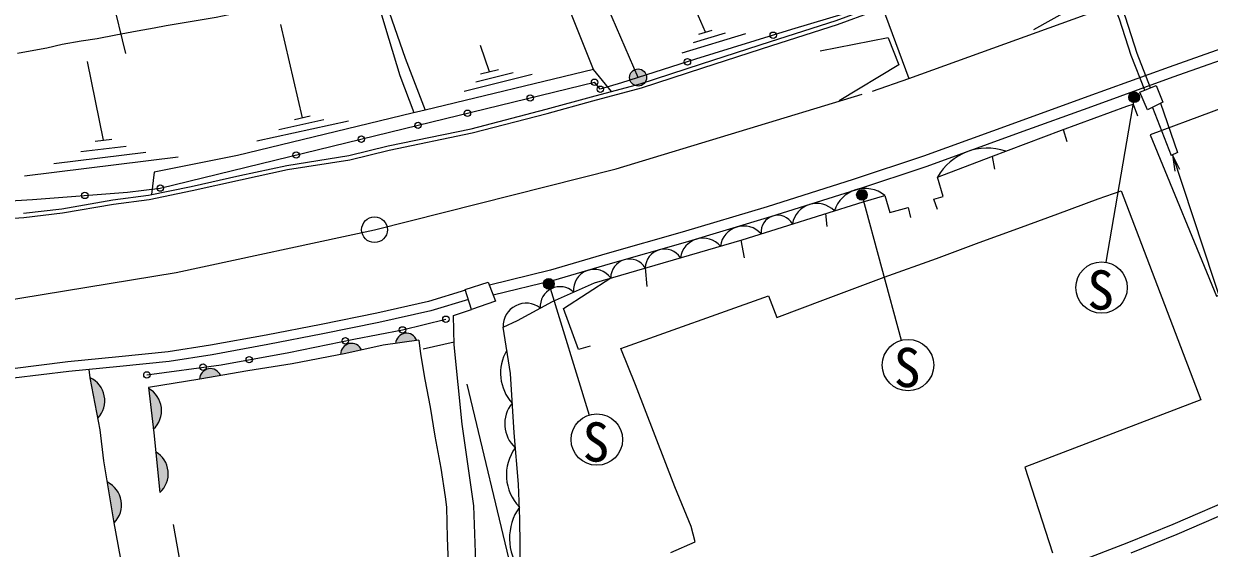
# Model space of a CAD drawing. Units: millimetres at full size, sheet at 1:1000; details may follow other scales. Extents: x 40000 to 680000, y 20000 to 380000.
# Drawn here: x 347316 to 402646, y 263692 to 288188 of the extents above; entities that cross this region are included whole.
import ezdxf
from ezdxf.enums import TextEntityAlignment as Align

# ---------------------------------------------------------------- set-up
doc = ezdxf.new("R2010")
doc.units = ezdxf.units.MM
doc.header["$LTSCALE"] = 1000
doc.linetypes.add('CHAIN', pattern=[18.5, 12, -1.5, 3.5, -1.5])
for name, color, linetype, lineweight in [('M-BGD', 7, 'Continuous', 25), ('M-BGD-EXST', 7, 'Continuous', 25), ('M-BMK', 2, 'CHAIN', 13), ('M-BMK-SRVR', 3, 'Continuous', 25), ('M-STR-HTXT', 7, 'Continuous', 13), ('M-STR-STRC', 7, 'Continuous', 25)]:
    doc.layers.add(name, color=color, linetype=linetype, lineweight=lineweight)
doc.styles.add('ＭＳ ゴシック', font='')
doc.styles.get('ＭＳ ゴシック').set_extended_font_data('MS Gothic')

# ---------------------------------------------------------------- blocks, each defined once
blk = doc.blocks.new('open_arrow')
at = {"color": 0, "linetype": 'Continuous', "lineweight": -2}
blk.add_lwpolyline([(7.5, 1.25), (0, 0), (7.5, -1.25)], dxfattribs=at)

msp = doc.modelspace()

# ---------------------------------------------------------------- hatches: boundary and pattern name
at = {"layer": 'M-BGD'}
for points in [[(365656, 273399, 0.82183), (364675, 273259)], [(363077, 272952, 0.82183), (362108, 272748)], [(356500, 271755, 0.82183), (355523, 271590)], [(350780, 269772, 0.51219), (350412, 271656)], [(353365, 269251, 0.51219), (353140, 271157)], [(353663, 266292, 0.51219), (353473, 268201)], [(351545, 264888, 0.51219), (351221, 266779)]]:
    msp.add_hatch(color=256, dxfattribs=at).paths.add_polyline_path(points)
at = {"layer": 'M-BGD-EXST'}
for points in [[(398921, 284633, 1), (399360, 284872, 0.41421), (399021, 284972, 0.41421)], [(386216, 280079, 1), (386655, 280318, 0.41421), (386316, 280418, 0.41421)], [(371600, 275919, 1), (372039, 276158, 0.41421), (371700, 276258, 0.41421)]]:
    msp.add_hatch(color=256, dxfattribs=at).paths.add_polyline_path(points)
at = {"layer": 'M-STR-STRC'}
msp.add_hatch(color=256, dxfattribs=at).paths.add_polyline_path([(375588, 285674, 1), (376388, 285674, 1)])

# ---------------------------------------------------------------- linework, layer by layer
at = {"layer": 'M-BGD'}
for p, q in [((379138, 287787), (378702, 288783)), ((360320, 283798), (359323, 288146)), ((378044, 286825), (381014, 287734)), ((378581, 287303), (380075, 287761)), ((378830, 287693), (379446, 287882)), ((369053, 285947), (368632, 287166)), ((351037, 282748), (350293, 286420)), ((368636, 285843), (369470, 286051)), ((367870, 285033), (371049, 285828)), ((368413, 285478), (370156, 285914)), ((365718, 283443), (373958, 285452)), ((399100, 284426), (399289, 283885)), ((400374, 284474), (401158, 282177)), ((359950, 283717), (360689, 283879)), ((399994, 284278), (400870, 282032)), ((353691, 280511), (365718, 283443)), ((358196, 282718), (362475, 283656)), ((359226, 283251), (361321, 283711)), ((350651, 282701), (351423, 282795)), ((395821, 283240), (395991, 282690)), ((348729, 281660), (353023, 282185)), ((349990, 282217), (352100, 282475)), ((347360, 281089), (354518, 281965)), ((392515, 281992), (392628, 281402)), ((401158, 282177), (400870, 282032)), ((353403, 281255), (353283, 280207)), ((384734, 279322), (384800, 278716)), ((380777, 278082), (380936, 277257)), ((376326, 276784), (376403, 275909)), ((367373, 274567), (368217, 274842)), ((365962, 273010), (367403, 273328))]:
    msp.add_line(p, q, dxfattribs=at)
for points in [[(349439, 314441), (351241, 312809), (352319, 311797), (353929, 310239), (355580, 308731), (356919, 307359), (358368, 305918), (359480, 304738), (360121, 304064), (360719, 302708), (361376, 301293), (361815, 300246), (362421, 298949), (362623, 297930), (362943, 296499), (363331, 294966), (363735, 293297), (364003, 292500), (364286, 289668), (364365, 288729), (365126, 286584), (366049, 284152)], [(431631, 296844), (428540, 295757), (425752, 294730), (421380, 293278), (418577, 292265), (414524, 290887), (411889, 289965), (408145, 288724), (404411, 287442), (400776, 286160), (396971, 284781), (393600, 283564), (389303, 281998), (386032, 280912), (382019, 279643), (378045, 278451), (374544, 277453), (371908, 276677), (369048, 275983)], [(431812, 296377), (428709, 295287), (425918, 294258), (421544, 292806), (418743, 291793), (414687, 290414), (412050, 289492), (408305, 288251), (404575, 286970), (400944, 285689), (397142, 284311), (393771, 283094), (389468, 281526), (386186, 280436), (382166, 279165), (378185, 277971), (374683, 276972), (372038, 276194), (369228, 275512)], [(399909, 285198), (399281, 286800), (398734, 288498), (398231, 289809), (397369, 292324), (396972, 293425), (396605, 294292), (396329, 294929)], [(399630, 285087), (398998, 286699), (398451, 288398), (397949, 289706), (397086, 292225), (396692, 293316), (396330, 294174), (396085, 294737)], [(347302, 279344), (349090, 279549), (351473, 279961), (353142, 280178), (355129, 280589), (357396, 281093), (359591, 281569), (362491, 282030), (364320, 282477), (368193, 283282), (371699, 284195), (373821, 284772), (376087, 285379), (378955, 286315), (382165, 287357), (385225, 288339), (386929, 288960), (388371, 289407), (390375, 290251), (393021, 291128), (395060, 291969), (397205, 292772)], [(345149, 278995), (347320, 279144), (349119, 279350), (351503, 279763), (353175, 279981), (355171, 280394), (357439, 280898), (359628, 281372), (362531, 281834), (364364, 282281), (368239, 283087), (371750, 284002), (373873, 284579), (376144, 285187), (379017, 286125), (382226, 287167), (385289, 288150), (386993, 288770), (388440, 289219), (390445, 290064), (393091, 290940), (395134, 291783), (397275, 292585)], [(399000, 263481), (401147, 264355), (404249, 265691), (404672, 265878), (405674, 267917), (407160, 270733), (416887, 290602)], [(347020, 286818), (347617, 286927), (348390, 287053), (349110, 287228), (349995, 287393), (350745, 287502), (351619, 287668), (352605, 287852), (353398, 287995), (353961, 288104), (355360, 288337), (356295, 288497), (357179, 288684), (358015, 288815), (358714, 288894)], [(365544, 284026), (364889, 285747), (364366, 287443), (363929, 288890)], [(386536, 288933), (383153, 287915), (378662, 286525), (375215, 285428), (374226, 285127), (373958, 285452)], [(374746, 285020), (373903, 286055), (366049, 284152), (365452, 284004), (357290, 282028), (353403, 281255)], [(389968, 279512), (389797, 279987), (390224, 280115), (389968, 281018), (392458, 281970), (395754, 283216), (398800, 284332), (399100, 284426)], [(328041, 277495), (328508, 277572), (330665, 277784), (332877, 278188), (333544, 278286), (335678, 278553), (337475, 278823), (338720, 279094), (341419, 279522), (343840, 279751), (347720, 279981), (352165, 280319), (353691, 280511)], [(368349, 259934), (369660, 261439), (370494, 262632), (370470, 265070), (370411, 266680), (370198, 269077), (370032, 271851), (369685, 274024), (370358, 274324), (371998, 275221), (373961, 276094), (380839, 278100), (386487, 279872), (387498, 280172), (387734, 279372), (388591, 279608), (388705, 279144)], [(377509, 263494), (378646, 263989), (378466, 264706), (377708, 266558), (375867, 271329), (375191, 273016), (382068, 275484), (382467, 274464), (384733, 275331), (387471, 276345), (389916, 277231), (391903, 277964), (393718, 278624), (395583, 279303), (397465, 280006), (398529, 280388), (402254, 270619), (394031, 267477), (395331, 263473)], [(373754, 273132), (373211, 272978), (372500, 274892), (374714, 276314)], [(367937, 275739), (366207, 275209), (363794, 274679), (361191, 274145), (358627, 273651), (356029, 273172), (354052, 272867), (351751, 272628), (349381, 272400), (346787, 272078), (344709, 271776), (343813, 271672)], [(368071, 275309), (366322, 274773), (363887, 274238), (361279, 273704), (358710, 273209), (356104, 272728), (354110, 272421), (351796, 272180), (349430, 271953), (346847, 271632), (344767, 271330), (343897, 271229)], [(346165, 258333), (347639, 256899), (349113, 256578), (351450, 255968), (353768, 255521), (355337, 255211), (356946, 254902), (358219, 254581), (359469, 254426), (361058, 254232), (362153, 254213), (363413, 255393), (365021, 256835), (366451, 258254), (367359, 258925), (368349, 259934), (368426, 262631), (368329, 265683), (367772, 269482), (367407, 273188), (367373, 274567)], [(353065, 271788), (356535, 272264), (359682, 272832), (362721, 273461), (364993, 273891), (367020, 274388)], [(365753, 273413), (364084, 273174), (362347, 272791), (359845, 272310), (357769, 271971), (355530, 271589), (353135, 271198)], [(365753, 273413), (365840, 272770), (366038, 271574), (366290, 270285), (366507, 268931), (366778, 267438), (366983, 266097), (367051, 265619), (367077, 264182), (367123, 262979), (367149, 261601), (367085, 260040), (366201, 258765), (364930, 257468), (363693, 256328), (362289, 255150), (361782, 254559), (361383, 254227)], [(396512, 263065), (398816, 263946), (400954, 264817), (404050, 266150), (404304, 266262), (405229, 268144), (406717, 270965), (408014, 273477)], [(352335, 255797), (352327, 257205), (352306, 258636), (352168, 260461), (351997, 261813), (351832, 263284), (351545, 264888), (351257, 266560), (351057, 267770), (350882, 269227), (350412, 271656), (350373, 272043)], [(353135, 271198), (353384, 269090), (353663, 266292)]]:
    msp.add_lwpolyline(points, dxfattribs=at)
for points in [[(399767, 284160), (399398, 284995), (400164, 285299), (400476, 284527)], [(399887, 283003), (402982, 275464), (408267, 277539), (405579, 285115)], [(368995, 276121), (369335, 275234), (368217, 274842), (367925, 275776)]]:
    msp.add_lwpolyline(points, close=True, dxfattribs=at)
for centre in [(382295, 287649), (378290, 286407), (373958, 285452), (374226, 285127), (370955, 284720), (368024, 284005), (365718, 283443), (363073, 282798), (360030, 282056), (353691, 280511), (350170, 280168), (367020, 274388), (364993, 273891), (362327, 273379), (355686, 272148), (357843, 272500), (353065, 271788)]:
    msp.add_circle(centre, 150, dxfattribs=at)
for centre, radius, start, end in [((392273, 279748), 2632, 70.6227, 151.1451), ((386571, 279005), 1490, 51.5188, 162.5526), ((384330, 278640), 1153, 44.7542, 170.0829), ((382508, 278460), 783, 28.9157, 185.9214), ((380914, 277644), 1097, 42.0568, 171.5484), ((379021, 277111), 1066, 40.6744, 171.8393), ((377221, 276766), 895, 33.6805, 178.8332), ((373933, 275758), 959, 35.4344, 186.0137), ((375585, 276326), 871, 31.719, 180.7947), ((372347, 274983), 924, 46.8598, 184.6614), ((370764, 274057), 1079, 52.0922, 181.756), ((365179, 273232), 505, 19.321, 176.9792), ((362613, 272755), 505, 23.0522, 180.7104), ((371675, 271876), 2104, 149.6885, 222.1366), ((356028, 271576), 505, 20.7647, 178.4229), ((349918, 270581), 1182, 316.8216, 65.3067), ((352566, 270123), 1182, 312.5176, 61.0027), ((371262, 269500), 1498, 139.9636, 227.9828), ((371978, 267115), 2138, 143.489, 224.3964), ((352880, 267178), 1182, 311.4319, 59.9171), ((350702, 265717), 1182, 315.4627, 63.9479), ((372537, 264155), 2549, 144.9729, 216.7095)]:
    msp.add_arc(centre, radius, start, end, dxfattribs=at)
at = {"layer": 'M-BGD-EXST'}
for p, q in [((399140, 284753), (397821, 277049)), ((386436, 280199), (388272, 273404)), ((371820, 276039), (373709, 269915))]:
    msp.add_line(p, q, dxfattribs=at)
for centre, radius in [((399140, 284753), 250), ((386436, 280199), 250), ((397619, 275866), 1200), ((371820, 276039), 250), ((388585, 272245), 1200), ((374063, 268769), 1200)]:
    msp.add_circle(centre, radius, dxfattribs=at)
at = {"layer": 'M-BMK'}
msp.add_lwpolyline([(265748, 270866), (300012, 271285), (307827, 271500), (317982, 272117), (331293, 273314), (344478, 274931), (354438, 276565), (363688, 278567), (374961, 281418), (386922, 285040), (388628, 285628), (433493, 301886), (440414, 303643), (445735, 304501), (451760, 304952), (456936, 304827), (459632, 304622), (466156, 303652), (472732, 301927), (478193, 300005), (481268, 298580), (548412, 263314)], dxfattribs=at)
at = {"layer": 'M-BMK-SRVR'}
msp.add_circle((363688, 278567), 600, dxfattribs=at)
at = {"layer": 'M-STR-HTXT'}
for p, q in [((376288, 318827), (388628, 285628)), ((352088, 286799), (345249, 314952)), ((373903, 286055), (363441, 312540)), ((370492, 260986), (368010, 271353)), ((354284, 264806), (355840, 256128))]:
    msp.add_line(p, q, dxfattribs=at)
msp.add_lwpolyline([(400923, 282059), (406222, 266013), (431860, 266013)], dxfattribs=at)
at = {"layer": 'M-STR-STRC'}
for p, q in [((375988, 285674), (363531, 314638)), ((397279, 289489), (394446, 287898)), ((387667, 287525), (384479, 286898)), ((387667, 287525), (388154, 286266)), ((388154, 286266), (385372, 284586))]:
    msp.add_line(p, q, dxfattribs=at)
msp.add_circle((375988, 285674), 400, dxfattribs=at)

# ---------------------------------------------------------------- block references
at = {"layer": 'M-STR-HTXT', "xscale": 100, "yscale": 100, "rotation": 288.3}
msp.add_blockref('open_arrow', (400923, 282059), dxfattribs=at)

# ---------------------------------------------------------------- texts
at = {"layer": 'M-BGD-EXST', "style": 'ＭＳ ゴシック'}
for p in [(397577, 275755), (388544, 272134), (374022, 268657)]:
    msp.add_text('S', height=1833, dxfattribs=at).set_placement(p, align=Align.MIDDLE_CENTER)

doc.saveas('drawing.dxf')
